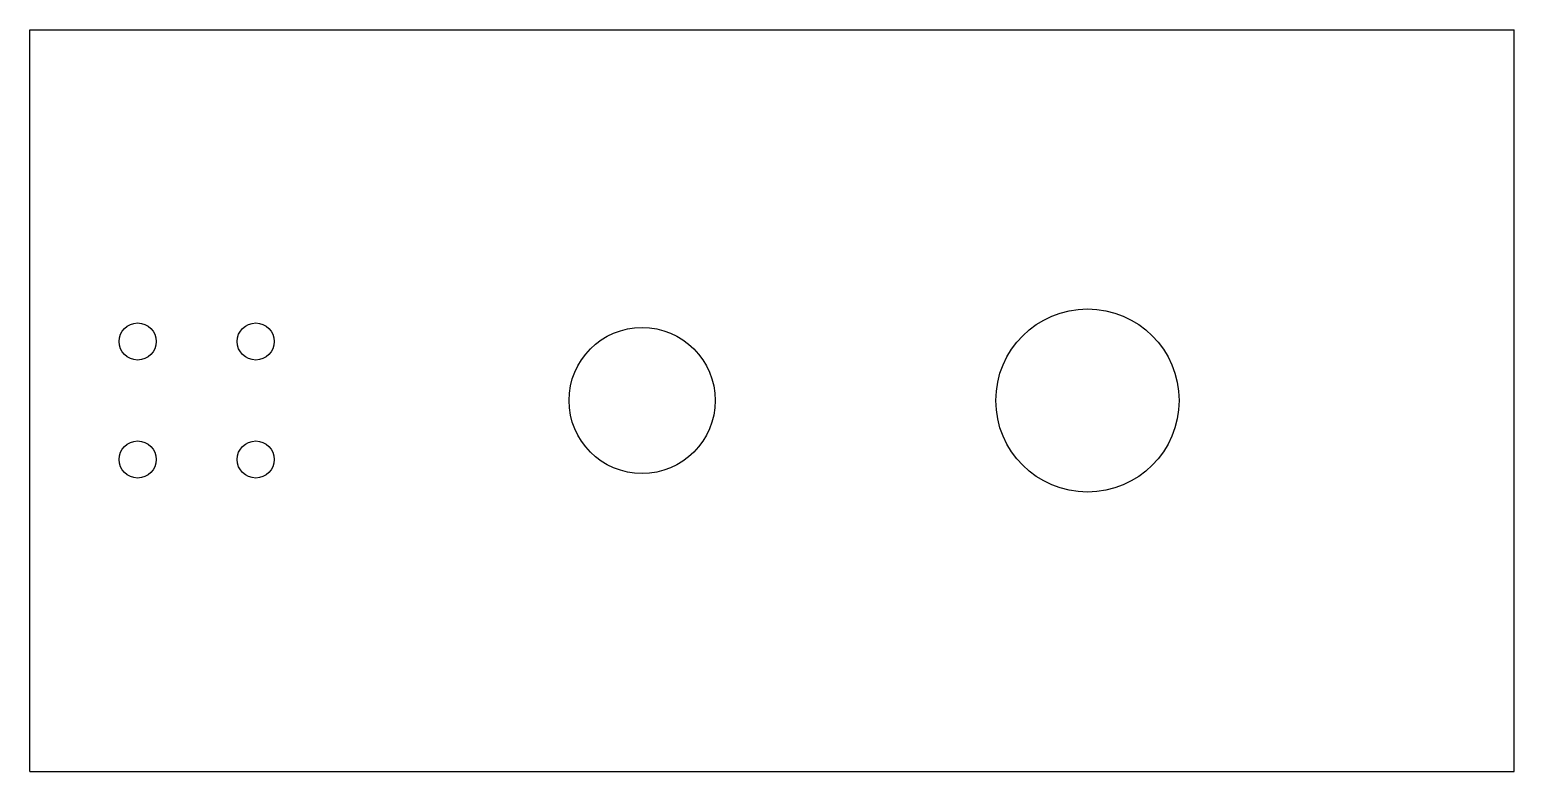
# Model space of a CAD drawing. Header units: millimetres. Extents: x 0 to 80, y 0 to 40.
import ezdxf

# ---------------------------------------------------------------- set-up
doc = ezdxf.new("R2010")
doc.units = ezdxf.units.MM

msp = doc.modelspace()

# ---------------------------------------------------------------- linework, layer by layer
at = {"color": 7, "linetype": 'Continuous', "lineweight": 25}
for p, q in [((0, 40), (80, 40)), ((0, 0), (0, 40)), ((80, 0), (80, 40)), ((0, 0), (80, 0))]:
    msp.add_line(p, q, dxfattribs=at)
for centre, radius in [((57, 20), 4.937), ((5.818, 23.182), 1), ((12.182, 23.182), 1), ((33, 20), 3.937), ((5.818, 16.818), 1), ((12.182, 16.818), 1)]:
    msp.add_circle(centre, radius, dxfattribs=at)

doc.saveas('drawing.dxf')
